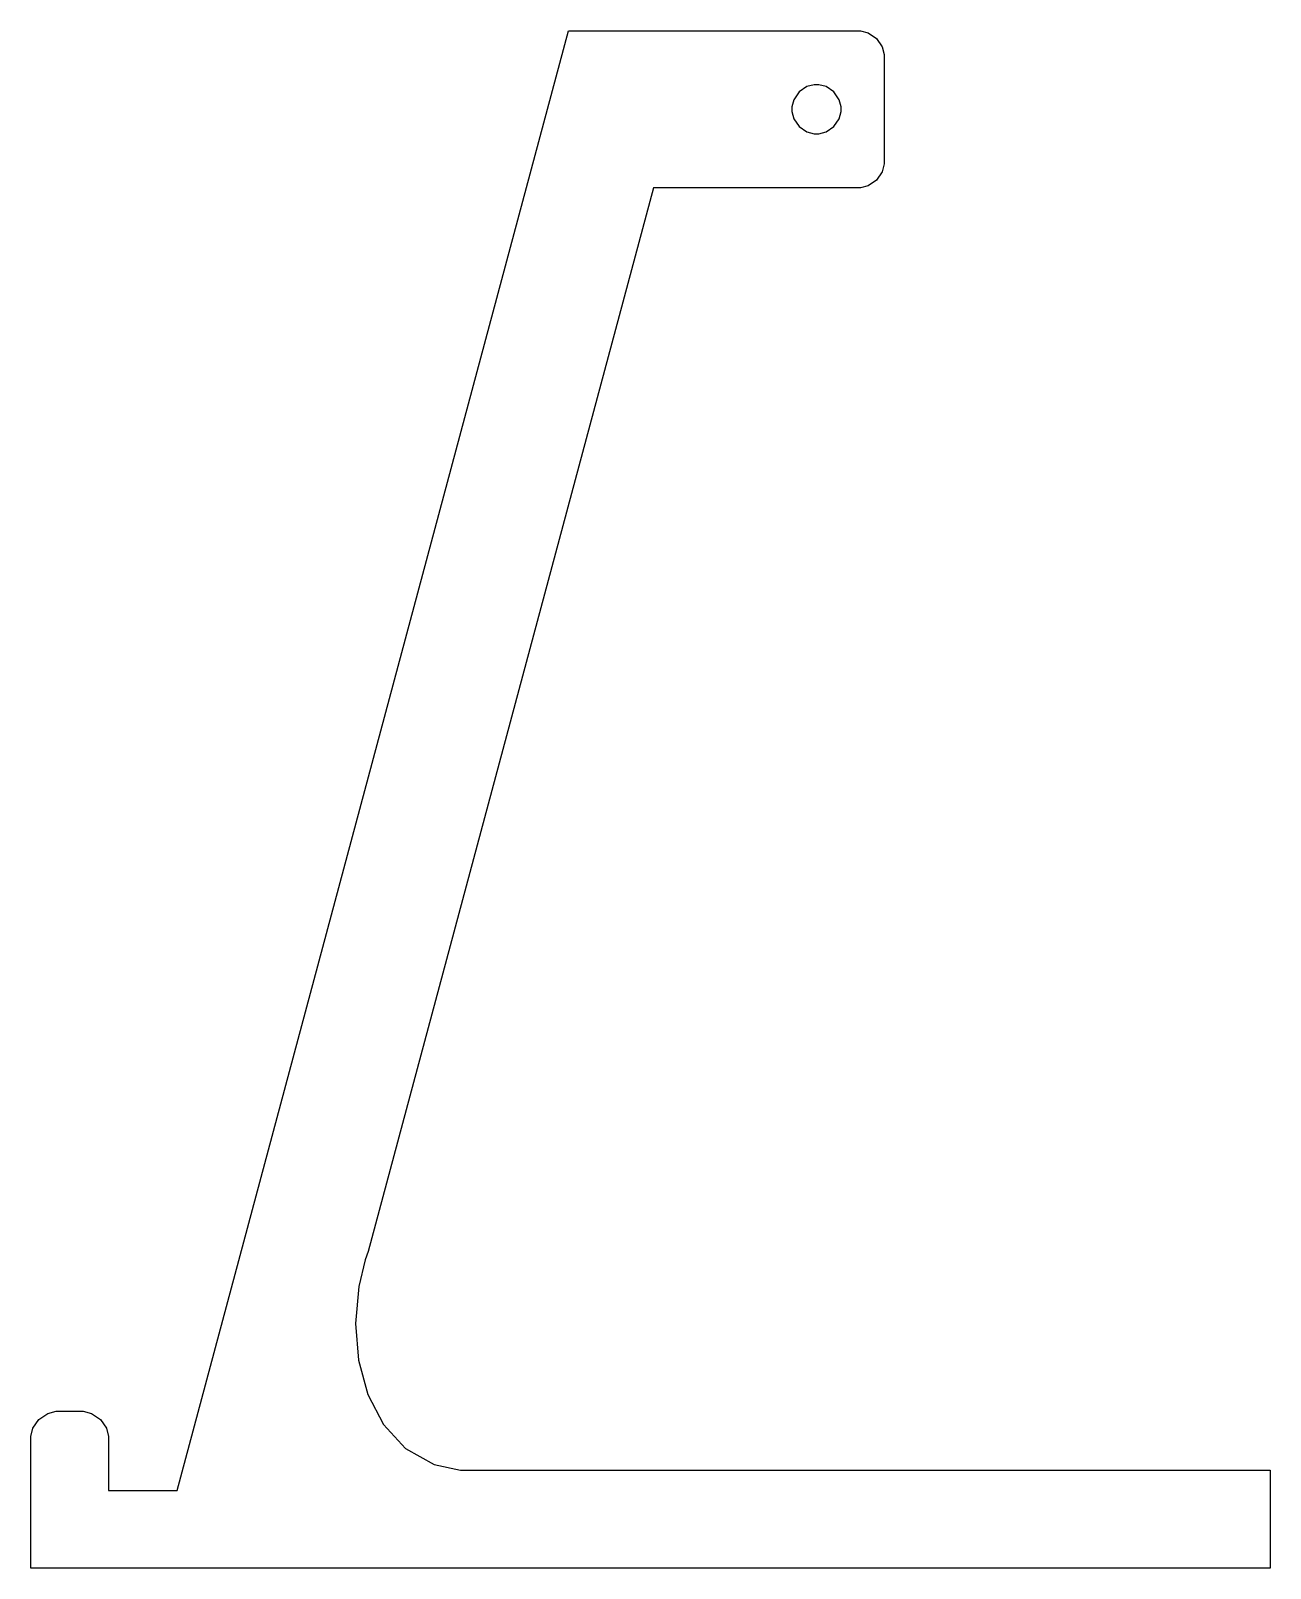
# Model space of a CAD drawing. Extents: x 0.1 to 78.2, y 0.1 to 97.
import ezdxf

# ---------------------------------------------------------------- set-up
doc = ezdxf.new("R2010")
doc.units = 0
doc.layers.get('0').update_dxf_attribs({"linetype": 'CONTINUOUS'})

msp = doc.modelspace()

# ---------------------------------------------------------------- linework, layer by layer
at = {"color": 0}
for p, q in [((9.34586, 5.03259), (34.0003, 97.0456)), ((34.0003, 97.0456), (52.2358, 97.0456)), ((52.2358, 97.0456), (52.397, 97.0456)), ((52.397, 97.0456), (52.8835, 96.9162)), ((52.8835, 96.9162), (53.4127, 96.5592)), ((53.4127, 96.5592), (53.7697, 96.03)), ((53.7697, 96.03), (53.9006, 95.5435)), ((53.9006, 95.5435), (53.9006, 95.3809)), ((53.9006, 95.3809), (53.9006, 88.8104)), ((48.5345, 93.1926), (48.2025, 92.6994)), ((49.0266, 93.5246), (48.5345, 93.1926)), ((49.4799, 93.6459), (49.0266, 93.5246)), ((49.6316, 93.6459), (49.4799, 93.6459)), ((49.7815, 93.6459), (49.6316, 93.6459)), ((50.2338, 93.5246), (49.7815, 93.6459)), ((50.7256, 93.1926), (50.2338, 93.5246)), ((51.0575, 92.6994), (50.7256, 93.1926)), ((48.2025, 92.6994), (48.0811, 92.2472)), ((48.0811, 92.2472), (48.0811, 92.0958)), ((48.0811, 92.0958), (48.0811, 91.9455)), ((51.1803, 92.2472), (51.0575, 92.6994)), ((51.1803, 92.0958), (51.1803, 92.2472)), ((51.1803, 91.9455), (51.1803, 92.0958)), ((48.0811, 91.9455), (48.2025, 91.4936)), ((48.2025, 91.4936), (48.5345, 91.0001)), ((50.7256, 91.0001), (51.0575, 91.4936)), ((51.0575, 91.4936), (51.1803, 91.9455)), ((48.5345, 91.0001), (49.0266, 90.6681)), ((49.0266, 90.6681), (49.4799, 90.5454)), ((49.4799, 90.5454), (49.6316, 90.5454)), ((49.6316, 90.5454), (49.7815, 90.5454)), ((49.7815, 90.5454), (50.2338, 90.6681)), ((50.2338, 90.6681), (50.7256, 91.0001)), ((53.9006, 88.6492), (53.7697, 88.1627)), ((53.9006, 88.8104), (53.9006, 88.6492)), ((52.8835, 87.2765), (52.397, 87.1456)), ((53.4127, 87.6335), (52.8835, 87.2765)), ((53.7697, 88.1627), (53.4127, 87.6335)), ((39.358, 87.1456), (21.3954, 20.107)), ((52.2358, 87.1456), (39.358, 87.1456)), ((52.397, 87.1456), (52.2358, 87.1456)), ((21.1928, 19.5723), (20.7918, 17.8911)), ((21.3954, 20.107), (21.1928, 19.5723)), ((20.7918, 17.8911), (20.5824, 15.5663)), ((20.5824, 15.5663), (20.7712, 13.2581)), ((20.7712, 13.2581), (21.3596, 11.0905)), ((21.3596, 11.0905), (22.349, 9.18877)), ((0.647679, 9.51675), (1.20716, 9.89432)), ((1.20716, 9.89432), (1.72393, 10.0321)), ((1.72393, 10.0321), (1.89618, 10.0321)), ((1.89618, 10.0321), (3.26871, 10.0321)), ((3.26871, 10.0321), (3.43958, 10.0321)), ((3.43958, 10.0321), (3.95633, 9.89432)), ((3.95633, 9.89432), (4.51584, 9.51675)), ((0.132292, 8.44049), (0.270095, 8.95724)), ((0.270095, 8.95724), (0.647679, 9.51675)), ((4.51584, 9.51675), (4.89342, 8.95724)), ((4.89342, 8.95724), (5.03259, 8.44049)), ((22.349, 9.18877), (23.7422, 7.67704)), ((0.132292, 8.26823), (0.132292, 8.44049)), ((0.132292, 0.132292), (0.132292, 8.26823)), ((5.03259, 8.44049), (5.03259, 8.26823)), ((5.03259, 8.26823), (5.03259, 5.03259)), ((23.7422, 7.67704), (25.5419, 6.67798)), ((25.5419, 6.67798), (27.197, 6.31694)), ((27.197, 6.31694), (27.7496, 6.31694)), ((27.7496, 6.31694), (78.2214, 6.31694)), ((78.2214, 6.31694), (78.2214, 0.132292)), ((5.03259, 5.03259), (9.34586, 5.03259)), ((78.2214, 0.132292), (0.132292, 0.132292))]:
    msp.add_line(p, q, dxfattribs=at)

doc.saveas('drawing.dxf')
